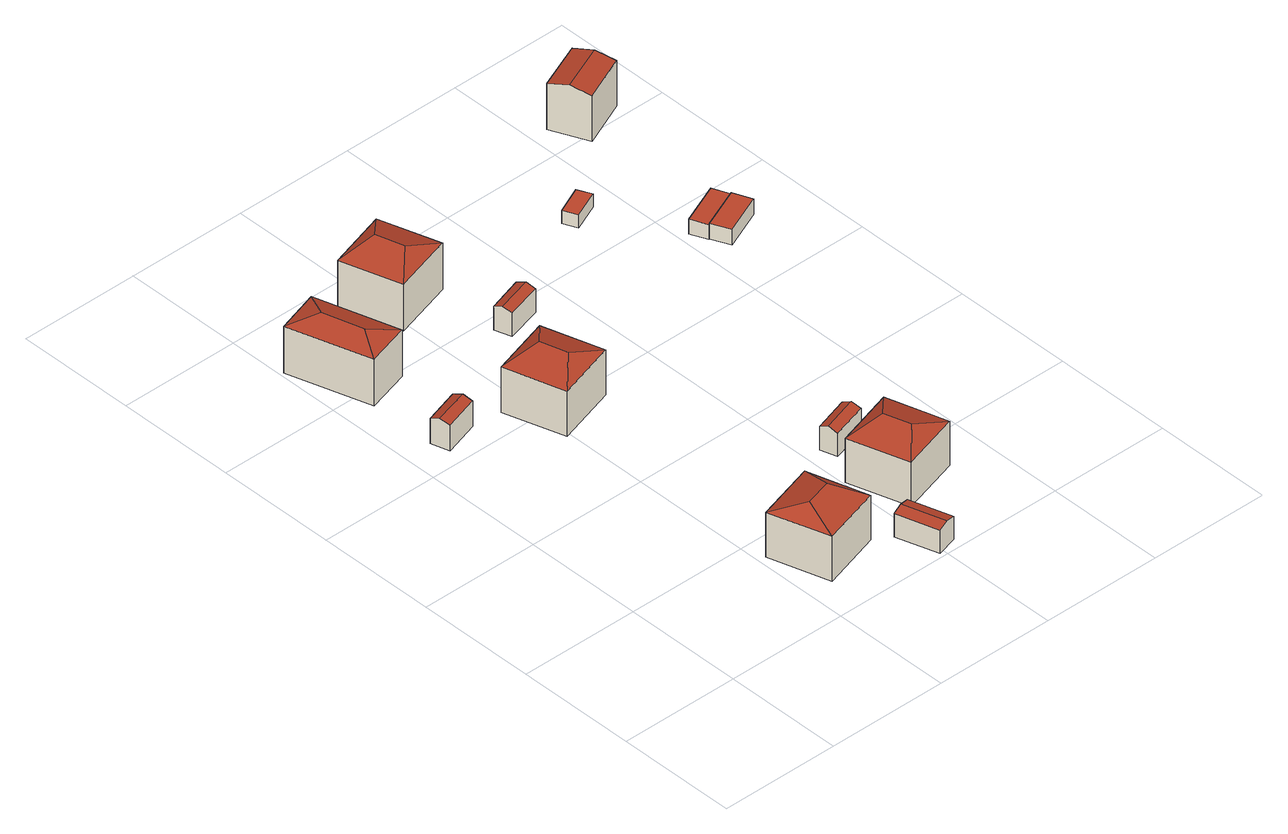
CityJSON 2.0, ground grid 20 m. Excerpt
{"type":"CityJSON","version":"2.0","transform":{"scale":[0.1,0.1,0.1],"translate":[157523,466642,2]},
"CityObjects":{
"building1":{"type":"Building","attributes":{"b3_dak_type":"slanted","b3_extrusie":"standard","b3_h_dak_50p":6.81,"b3_h_dak_70p":7.13,"b3_h_dak_max":7.46,"b3_h_dak_min":5.72,"b3_h_maaiveld":2.67,"b3_h_nok":7.6,"b3_is_glas_dak":false,"b3_kas_warenhuis":false,"b3_kwaliteitsindicator":true,"b3_mutatie_ahn3_ahn4":true,"b3_mutatie_ahn4_ahn5":false,"b3_n_nok":1,"b3_n_vlakken":2,"b3_opp_buitenmuur":68.08,"b3_opp_dak_plat":0,"b3_opp_dak_schuin":22.47,"b3_opp_grond":19.09,"b3_opp_scheidingsmuur":0,"b3_rmse_lod12":0.676,"b3_rmse_lod13":0.676,"b3_rmse_lod22":0.0535,"b3_t_run":11,"b3_val3dity_lod12":"[]","b3_val3dity_lod13":"[]","b3_val3dity_lod22":"[]","b3_volume_lod12":84.3,"b3_volume_lod13":84.3,"b3_volume_lod22":75.98,"geconstateerd":false,"oorspronkelijkbouwjaar":2020,"status":"Pand in gebruik"},"children":["building1-1"]},
"building1-1":{"type":"BuildingPart","parents":["building1"],"geometry":[{"type":"Solid","lod":"2.2","boundaries":[[[[0,1,2,3]],[[4,5,6,7]],[[5,4,1,0]],[[4,7,8,2,1]],[[9,8,7,6]],[[8,9,3,2]],[[9,6,5,0,3]]]],"semantics":{"surfaces":[{"type":"GroundSurface"},{"type":"RoofSurface"},{"type":"WallSurface"}],"values":[[0,1,2,2,1,2,2]]}}]},
"building2":{"type":"Building","attributes":{"b3_bouwlagen":3,"b3_dak_type":"slanted","b3_extrusie":"standard","b3_h_dak_50p":9.6,"b3_h_dak_70p":10.59,"b3_h_dak_max":11.94,"b3_h_dak_min":6.04,"b3_h_maaiveld":2.71,"b3_h_nok":11.94,"b3_is_glas_dak":false,"b3_kas_warenhuis":false,"b3_kwaliteitsindicator":true,"b3_mutatie_ahn3_ahn4":true,"b3_mutatie_ahn4_ahn5":false,"b3_n_nok":1,"b3_n_vlakken":3,"b3_opp_buitenmuur":219.39,"b3_opp_dak_plat":0,"b3_opp_dak_schuin":179.82,"b3_opp_grond":108.85,"b3_opp_scheidingsmuur":0,"b3_rmse_lod12":2.11,"b3_rmse_lod13":2.11,"b3_rmse_lod22":0.06,"b3_t_run":52,"b3_val3dity_lod12":"[]","b3_val3dity_lod13":"[]","b3_val3dity_lod22":"[]","b3_volume_lod12":850.15,"b3_volume_lod13":850.15,"b3_volume_lod22":711.77,"geconstateerd":false,"oorspronkelijkbouwjaar":2020,"status":"Pand in gebruik"},"children":["building2-1"]},
"building2-1":{"type":"BuildingPart","parents":["building2"],"geometry":[{"type":"Solid","lod":"2.2","boundaries":[[[[10,11,12,13]],[[14,15,16,17]],[[15,14,11,10]],[[18,14,17]],[[14,18,12,11]],[[19,18,17,16]],[[18,19,13,12]],[[15,19,16]],[[19,15,10,13]]]],"semantics":{"surfaces":[{"type":"GroundSurface"},{"type":"RoofSurface"},{"type":"WallSurface"}],"values":[[0,1,2,1,2,1,2,1,2]]}}]},
"building3":{"type":"Building","attributes":{"b3_bouwlagen":3,"b3_dak_type":"slanted","b3_extrusie":"standard","b3_h_dak_50p":9.84,"b3_h_dak_70p":10.9,"b3_h_dak_max":12.16,"b3_h_dak_min":6.42,"b3_h_maaiveld":2.69,"b3_h_nok":12.74,"b3_is_glas_dak":false,"b3_kas_warenhuis":false,"b3_kwaliteitsindicator":false,"b3_mutatie_ahn3_ahn4":true,"b3_mutatie_ahn4_ahn5":false,"b3_n_nok":3,"b3_n_vlakken":5,"b3_opp_buitenmuur":237.85,"b3_opp_dak_plat":0,"b3_opp_dak_schuin":193.31,"b3_opp_grond":106.93,"b3_opp_scheidingsmuur":0,"b3_rmse_lod12":1.99,"b3_rmse_lod13":1.99,"b3_rmse_lod22":0.256,"b3_t_run":55,"b3_val3dity_lod12":"[]","b3_val3dity_lod13":"[]","b3_val3dity_lod22":"[102]","b3_volume_lod12":871.96,"b3_volume_lod13":871.96,"b3_volume_lod22":763.04,"geconstateerd":false,"oorspronkelijkbouwjaar":2020,"status":"Pand in gebruik"},"children":["building3-1"]},
"building3-1":{"type":"BuildingPart","parents":["building3"],"geometry":[{"type":"Solid","lod":"2.2","boundaries":[[[[20,21,22,23]],[[24,25,26]],[[25,24,21,20]],[[27,24,26,28]],[[24,27,22,21]],[[29,27,28]],[[27,29,23,22]],[[25,29,28,26]],[[29,25,20,23]]]],"semantics":{"surfaces":[{"type":"GroundSurface"},{"type":"RoofSurface"},{"type":"WallSurface"}],"values":[[0,1,2,1,2,1,2,1,2]]}}]},
"building4":{"type":"Building","attributes":{"b3_bouwlagen":3,"b3_dak_type":"slanted","b3_extrusie":"standard","b3_h_dak_50p":9.79,"b3_h_dak_70p":10.6,"b3_h_dak_max":11.93,"b3_h_dak_min":6.01,"b3_h_maaiveld":2.74,"b3_h_nok":11.97,"b3_is_glas_dak":false,"b3_kas_warenhuis":false,"b3_kwaliteitsindicator":true,"b3_mutatie_ahn3_ahn4":true,"b3_mutatie_ahn4_ahn5":false,"b3_n_nok":1,"b3_n_vlakken":4,"b3_opp_buitenmuur":239.79,"b3_opp_dak_plat":0,"b3_opp_dak_schuin":191.2,"b3_opp_grond":108.99,"b3_opp_scheidingsmuur":0,"b3_rmse_lod12":1.97,"b3_rmse_lod13":1.97,"b3_rmse_lod22":0.0824,"b3_t_run":53,"b3_val3dity_lod12":"[]","b3_val3dity_lod13":"[]","b3_val3dity_lod22":"[]","b3_volume_lod12":853.9,"b3_volume_lod13":853.9,"b3_volume_lod22":734.01,"geconstateerd":false,"oorspronkelijkbouwjaar":2020,"status":"Pand in gebruik"},"children":["building4-1"]},
"building4-1":{"type":"BuildingPart","parents":["building4"],"geometry":[{"type":"Solid","lod":"2.2","boundaries":[[[[30,31,32,33]],[[34,35,36,37]],[[35,34,31,30]],[[38,34,37]],[[34,38,32,31]],[[39,38,37,36]],[[38,39,33,32]],[[35,39,36]],[[39,35,30,33]]]],"semantics":{"surfaces":[{"type":"GroundSurface"},{"type":"RoofSurface"},{"type":"WallSurface"}],"values":[[0,1,2,1,2,1,2,1,2]]}}]},
"building5":{"type":"Building","attributes":{"b3_dak_type":"slanted","b3_extrusie":"standard","b3_h_dak_50p":6.51,"b3_h_dak_70p":6.78,"b3_h_dak_max":7.08,"b3_h_dak_min":5.72,"b3_h_maaiveld":2.67,"b3_h_nok":7.16,"b3_is_glas_dak":false,"b3_kas_warenhuis":false,"b3_kwaliteitsindicator":true,"b3_mutatie_ahn3_ahn4":true,"b3_mutatie_ahn4_ahn5":false,"b3_n_nok":1,"b3_n_vlakken":2,"b3_opp_buitenmuur":73.13,"b3_opp_dak_plat":0,"b3_opp_dak_schuin":32.67,"b3_opp_grond":26.1,"b3_opp_scheidingsmuur":0,"b3_rmse_lod12":0.492,"b3_rmse_lod13":0.492,"b3_rmse_lod22":0.0388,"b3_t_run":16,"b3_val3dity_lod12":"[]","b3_val3dity_lod13":"[]","b3_val3dity_lod22":"[]","b3_volume_lod12":107.18,"b3_volume_lod13":107.18,"b3_volume_lod22":99.51,"geconstateerd":false,"oorspronkelijkbouwjaar":2020,"status":"Pand in gebruik"},"children":["building5-1"]},
"building5-1":{"type":"BuildingPart","parents":["building5"],"geometry":[{"type":"Solid","lod":"2.2","boundaries":[[[[40,41,42,43]],[[44,45,46,41,40]],[[47,46,45,48]],[[46,47,42,41]],[[47,48,49,43,42]],[[44,49,48,45]],[[49,44,40,43]]]],"semantics":{"surfaces":[{"type":"GroundSurface"},{"type":"WallSurface"},{"type":"RoofSurface"}],"values":[[0,1,2,1,1,2,1]]}}]},
"building6":{"type":"Building","attributes":{"b3_bouwlagen":3,"b3_dak_type":"slanted","b3_extrusie":"standard","b3_h_dak_50p":9.86,"b3_h_dak_70p":10.66,"b3_h_dak_max":11.97,"b3_h_dak_min":6.04,"b3_h_maaiveld":2.6,"b3_h_nok":12.01,"b3_is_glas_dak":false,"b3_kas_warenhuis":false,"b3_kwaliteitsindicator":true,"b3_mutatie_ahn3_ahn4":true,"b3_mutatie_ahn4_ahn5":false,"b3_n_nok":1,"b3_n_vlakken":4,"b3_opp_buitenmuur":250.23,"b3_opp_dak_plat":0,"b3_opp_dak_schuin":214.1,"b3_opp_grond":108.93,"b3_opp_scheidingsmuur":0,"b3_rmse_lod12":2,"b3_rmse_lod13":2,"b3_rmse_lod22":0.0875,"b3_t_run":52,"b3_val3dity_lod12":"[]","b3_val3dity_lod13":"[]","b3_val3dity_lod22":"[]","b3_volume_lod12":880.83,"b3_volume_lod13":880.83,"b3_volume_lod22":754.39,"geconstateerd":false,"oorspronkelijkbouwjaar":2020,"status":"Pand in gebruik"},"children":["building6-1"]},
"building6-1":{"type":"BuildingPart","parents":["building6"],"geometry":[{"type":"Solid","lod":"2.2","boundaries":[[[[50,51,52,53]],[[54,55,56]],[[55,54,51,50]],[[57,54,56,58]],[[54,57,52,51]],[[59,57,58]],[[57,59,53,52]],[[55,59,58,56]],[[59,55,50,53]]]],"semantics":{"surfaces":[{"type":"GroundSurface"},{"type":"RoofSurface"},{"type":"WallSurface"}],"values":[[0,1,2,1,2,1,2,1,2]]}}]},
"building7":{"type":"Building","attributes":{"b3_bouwlagen":3,"b3_dak_type":"slanted","b3_extrusie":"standard","b3_h_dak_50p":9.53,"b3_h_dak_70p":10.54,"b3_h_dak_max":11.93,"b3_h_dak_min":5.97,"b3_h_maaiveld":2.75,"b3_h_nok":11.92,"b3_is_glas_dak":false,"b3_kas_warenhuis":false,"b3_kwaliteitsindicator":true,"b3_mutatie_ahn3_ahn4":true,"b3_mutatie_ahn4_ahn5":false,"b3_n_nok":2,"b3_n_vlakken":3,"b3_opp_buitenmuur":214.93,"b3_opp_dak_plat":0,"b3_opp_dak_schuin":174.93,"b3_opp_grond":108.88,"b3_opp_scheidingsmuur":0,"b3_rmse_lod12":2.17,"b3_rmse_lod13":2.17,"b3_rmse_lod22":0.0759,"b3_t_run":55,"b3_val3dity_lod12":"[]","b3_val3dity_lod13":"[]","b3_val3dity_lod22":"[]","b3_volume_lod12":843.58,"b3_volume_lod13":843.58,"b3_volume_lod22":705.93,"geconstateerd":false,"oorspronkelijkbouwjaar":2020,"status":"Pand in gebruik"},"children":["building7-1"]},
"building7-1":{"type":"BuildingPart","parents":["building7"],"geometry":[{"type":"Solid","lod":"2.2","boundaries":[[[[60,61,62,63]],[[64,65,66,67]],[[65,64,61,60]],[[68,64,67]],[[64,68,62,61]],[[69,68,67,66]],[[68,69,63,62]],[[65,69,66]],[[69,65,60,63]]]],"semantics":{"surfaces":[{"type":"GroundSurface"},{"type":"RoofSurface"},{"type":"WallSurface"}],"values":[[0,1,2,1,2,1,2,1,2]]}}]},
"building8":{"type":"Building","attributes":{"b3_bag_bag_overlap":0,"b3_dak_type":"slanted","b3_extrusie":"standard","b3_h_dak_50p":6.6,"b3_h_dak_70p":6.96,"b3_h_dak_max":7.47,"b3_h_dak_min":5.73,"b3_h_maaiveld":2.8,"b3_h_nok":7.5,"b3_is_glas_dak":false,"b3_kas_warenhuis":false,"b3_kwaliteitsindicator":true,"b3_mutatie_ahn3_ahn4":true,"b3_mutatie_ahn4_ahn5":false,"b3_n_nok":1,"b3_n_vlakken":2,"b3_opp_buitenmuur":40.61,"b3_opp_dak_plat":0,"b3_opp_dak_schuin":21.29,"b3_opp_grond":18.25,"b3_opp_scheidingsmuur":23.45,"b3_rmse_lod12":0.616,"b3_rmse_lod13":0.616,"b3_rmse_lod22":0.0116,"b3_t_run":10,"b3_val3dity_lod12":"[]","b3_val3dity_lod13":"[]","b3_val3dity_lod22":"[]","b3_volume_lod12":75.43,"b3_volume_lod13":75.43,"b3_volume_lod22":69.25,"geconstateerd":false,"oorspronkelijkbouwjaar":2020,"status":"Pand in gebruik"},"children":["building8-1"]},
"building8-1":{"type":"BuildingPart","parents":["building8"],"geometry":[{"type":"Solid","lod":"2.2","boundaries":[[[[70,71,72,73]],[[74,75,76,77]],[[75,74,71,70]],[[74,77,78,72,71]],[[79,78,77,76]],[[78,79,73,72]],[[79,76,75,70,73]]]],"semantics":{"surfaces":[{"type":"GroundSurface"},{"type":"RoofSurface"},{"type":"WallSurface"}],"values":[[0,1,2,2,1,2,2]]}}]},
"building9":{"type":"Building","attributes":{"b3_bag_bag_overlap":0,"b3_dak_type":"slanted","b3_extrusie":"standard","b3_h_dak_50p":6.62,"b3_h_dak_70p":7,"b3_h_dak_max":7.5,"b3_h_dak_min":5.68,"b3_h_maaiveld":2.79,"b3_h_nok":7.52,"b3_is_glas_dak":false,"b3_kas_warenhuis":false,"b3_kwaliteitsindicator":true,"b3_mutatie_ahn3_ahn4":true,"b3_mutatie_ahn4_ahn5":false,"b3_n_nok":1,"b3_n_vlakken":2,"b3_opp_buitenmuur":40.72,"b3_opp_dak_plat":0,"b3_opp_dak_schuin":21.54,"b3_opp_grond":18.33,"b3_opp_scheidingsmuur":23.54,"b3_rmse_lod12":0.655,"b3_rmse_lod13":0.655,"b3_rmse_lod22":0.0162,"b3_t_run":9,"b3_val3dity_lod12":"[]","b3_val3dity_lod13":"[]","b3_val3dity_lod22":"[]","b3_volume_lod12":76.08,"b3_volume_lod13":76.08,"b3_volume_lod22":69.89,"geconstateerd":false,"oorspronkelijkbouwjaar":2020,"status":"Pand in gebruik"},"children":["building9-1"]},
"building9-1":{"type":"BuildingPart","parents":["building9"],"geometry":[{"type":"Solid","lod":"2.2","boundaries":[[[[80,81,82,83]],[[84,85,86,87]],[[85,84,81,80]],[[84,87,88,82,81]],[[89,88,87,86]],[[88,89,83,82]],[[89,86,85,80,83]]]],"semantics":{"surfaces":[{"type":"GroundSurface"},{"type":"RoofSurface"},{"type":"WallSurface"}],"values":[[0,1,2,2,1,2,2]]}}]},
"building10":{"type":"Building","attributes":{"b3_bag_bag_overlap":0,"b3_dak_type":"horizontal","b3_extrusie":"standard","b3_h_dak_50p":5.06,"b3_h_dak_70p":5.12,"b3_h_dak_max":5.31,"b3_h_dak_min":5,"b3_h_maaiveld":2.84,"b3_is_glas_dak":false,"b3_kas_warenhuis":false,"b3_kwaliteitsindicator":true,"b3_mutatie_ahn3_ahn4":false,"b3_mutatie_ahn4_ahn5":false,"b3_n_nok":0,"b3_n_vlakken":1,"b3_opp_buitenmuur":22.67,"b3_opp_dak_plat":12.62,"b3_opp_dak_schuin":0,"b3_opp_grond":12.62,"b3_opp_scheidingsmuur":11.17,"b3_rmse_lod12":0.0905,"b3_rmse_lod13":0.0905,"b3_rmse_lod22":0.0791,"b3_t_run":8,"b3_val3dity_lod12":"[]","b3_val3dity_lod13":"[]","b3_val3dity_lod22":"[]","b3_volume_lod12":28.92,"b3_volume_lod13":28.92,"b3_volume_lod22":28.45,"geconstateerd":false,"oorspronkelijkbouwjaar":2022,"status":"Pand in gebruik"},"children":["building10-1"]},
"building10-1":{"type":"BuildingPart","parents":["building10"],"geometry":[{"type":"Solid","lod":"2.2","boundaries":[[[[90,91,92,93]],[[94,95,96,97]],[[97,96,91,90]],[[96,95,92,91]],[[95,94,93,92]],[[94,97,90,93]]]],"semantics":{"surfaces":[{"type":"GroundSurface"},{"type":"RoofSurface"},{"type":"WallSurface"}],"values":[[0,1,2,2,2,2]]}}]},
"building11":{"type":"Building","attributes":{"b3_bag_bag_overlap":0,"b3_dak_type":"horizontal","b3_extrusie":"standard","b3_h_dak_50p":5.28,"b3_h_dak_70p":5.29,"b3_h_dak_max":5.31,"b3_h_dak_min":5.25,"b3_h_maaiveld":2.73,"b3_is_glas_dak":false,"b3_kas_warenhuis":false,"b3_kwaliteitsindicator":true,"b3_mutatie_ahn3_ahn4":false,"b3_mutatie_ahn4_ahn5":false,"b3_n_nok":0,"b3_n_vlakken":1,"b3_opp_buitenmuur":34.78,"b3_opp_dak_plat":22.4,"b3_opp_dak_schuin":0,"b3_opp_grond":22.4,"b3_opp_scheidingsmuur":18.28,"b3_rmse_lod12":0.0145,"b3_rmse_lod13":0.0145,"b3_rmse_lod22":0.00995,"b3_t_run":13,"b3_val3dity_lod12":"[]","b3_val3dity_lod13":"[]","b3_val3dity_lod22":"[]","b3_volume_lod12":57.39,"b3_volume_lod13":57.39,"b3_volume_lod22":57.26,"geconstateerd":false,"oorspronkelijkbouwjaar":1972,"status":"Pand in gebruik"},"children":["building11-1"]},
"building11-1":{"type":"BuildingPart","parents":["building11"],"geometry":[{"type":"Solid","lod":"2.2","boundaries":[[[[98,99,100,101]],[[102,103,104,105]],[[105,104,99,98]],[[104,103,100,99]],[[103,102,101,100]],[[102,105,98,101]]]],"semantics":{"surfaces":[{"type":"GroundSurface"},{"type":"RoofSurface"},{"type":"WallSurface"}],"values":[[0,1,2,2,2,2]]}}]},
"building12":{"type":"Building","attributes":{"b3_bag_bag_overlap":0,"b3_dak_type":"horizontal","b3_extrusie":"standard","b3_h_dak_50p":5.39,"b3_h_dak_70p":5.47,"b3_h_dak_max":5.57,"b3_h_dak_min":5.24,"b3_h_maaiveld":2.8,"b3_is_glas_dak":false,"b3_kas_warenhuis":false,"b3_kwaliteitsindicator":true,"b3_mutatie_ahn3_ahn4":false,"b3_mutatie_ahn4_ahn5":false,"b3_n_nok":0,"b3_n_vlakken":1,"b3_opp_buitenmuur":37.52,"b3_opp_dak_plat":24.95,"b3_opp_dak_schuin":0,"b3_opp_grond":24.94,"b3_opp_scheidingsmuur":18.28,"b3_rmse_lod12":0.106,"b3_rmse_lod13":0.106,"b3_rmse_lod22":0.0845,"b3_t_run":11,"b3_val3dity_lod12":"[]","b3_val3dity_lod13":"[]","b3_val3dity_lod22":"[]","b3_volume_lod12":66.39,"b3_volume_lod13":66.39,"b3_volume_lod22":64.9,"geconstateerd":false,"oorspronkelijkbouwjaar":1972,"status":"Pand in gebruik"},"children":["building12-1"]},
"building12-1":{"type":"BuildingPart","parents":["building12"],"geometry":[{"type":"Solid","lod":"2.2","boundaries":[[[[106,107,108,109]],[[110,111,112,113]],[[113,112,107,106]],[[112,111,108,107]],[[111,110,109,108]],[[110,113,106,109]]]],"semantics":{"surfaces":[{"type":"GroundSurface"},{"type":"RoofSurface"},{"type":"WallSurface"}],"values":[[0,1,2,2,2,2]]}}]},
"building13":{"type":"Building","attributes":{"b3_bag_bag_overlap":0,"b3_bouwlagen":3,"b3_dak_type":"slanted","b3_extrusie":"standard","b3_h_dak_50p":10.64,"b3_h_dak_70p":10.68,"b3_h_dak_max":11.82,"b3_h_dak_min":8.44,"b3_h_maaiveld":2.68,"b3_h_nok":11.39,"b3_is_glas_dak":false,"b3_kas_warenhuis":false,"b3_kwaliteitsindicator":true,"b3_mutatie_ahn3_ahn4":false,"b3_mutatie_ahn4_ahn5":false,"b3_n_nok":1,"b3_n_vlakken":5,"b3_opp_buitenmuur":162.7,"b3_opp_dak_plat":27.46,"b3_opp_dak_schuin":50.45,"b3_opp_grond":56.51,"b3_opp_scheidingsmuur":61.25,"b3_rmse_lod12":1.04,"b3_rmse_lod13":1.04,"b3_rmse_lod22":0.18,"b3_t_run":33,"b3_val3dity_lod12":"[]","b3_val3dity_lod13":"[]","b3_val3dity_lod22":"[]","b3_volume_lod12":452.3,"b3_volume_lod13":452.3,"b3_volume_lod22":421.18,"geconstateerd":false,"oorspronkelijkbouwjaar":1972,"status":"Pand in gebruik"},"children":["building13-1"]},
"building13-1":{"type":"BuildingPart","parents":["building13"],"geometry":[{"type":"Solid","lod":"2.2","boundaries":[[[[114,115,116,117]],[[118,119,120,115,114]],[[121,120,119,122]],[[120,121,116,115]],[[121,122,123,117,116]],[[118,123,122,119]],[[123,118,114,117]]]],"semantics":{"surfaces":[{"type":"GroundSurface"},{"type":"WallSurface"},{"type":"RoofSurface"}],"values":[[0,1,2,1,1,2,1]]}}]}
},
"vertices":[
[47,656,7],[106,674,7],[115,644,7],[56,626,7],[106,674,51],[47,656,51],[51,641,57],[111,659,57],[115,644,51],[56,626,51],
[343,93,7],[243,63,7],[213,163,7],[313,193,7],[243,63,85],[343,93,85],[300,134,105],[256,121,105],[213,163,85],[313,193,85],
[119,789,7],[47,768,7],[6,905,7],[78,927,7],[47,768,88],[119,789,88],[72,814,101],[6,905,88],[53,880,101],[78,927,88],
[194,540,7],[164,640,7],[264,670,7],[294,570,7],[164,640,86],[194,540,86],[236,583,106],[223,627,106],[264,670,86],[294,570,86],
[426,16,7],[392,6,7],[371,76,7],[405,86,7],[426,16,48],[409,11,52],[392,6,48],[371,76,48],[388,81,52],[405,86,48],
[289,891,6],[189,861,6],[159,961,6],[259,991,6],[189,861,87],[289,891,87],[231,903,107],[159,961,87],[217,949,107],[259,991,87],
[432,107,8],[402,207,8],[502,237,8],[532,137,8],[402,207,85],[432,107,85],[473,150,105],[460,194,105],[502,237,85],[532,137,85],
[493,273,8],[433,255,8],[425,283,8],[484,301,8],[433,255,49],[493,273,49],[488,287,56],[429,269,56],[425,283,49],[484,301,49],
[346,766,8],[287,749,8],[278,777,8],[337,795,8],[287,749,49],[346,766,49],[342,780,55],[282,763,55],[278,777,49],[337,795,49],
[560,880,8],[514,860,8],[504,883,8],[549,903,8],[549,903,31],[504,883,31],[514,860,31],[560,880,31],
[616,749,7],[684,778,7],[696,750,7],[628,721,7],[628,721,33],[696,750,33],[684,778,33],[616,749,33],
[628,721,8],[696,750,8],[709,719,8],[642,690,8],[642,690,35],[709,719,35],[696,750,35],[628,721,35],
[708,1081,7],[734,1020,7],[657,986,7],[630,1048,7],[708,1081,87],[721,1050,95],[734,1020,87],[657,986,87],[644,1017,95],[630,1048,87]
]}
